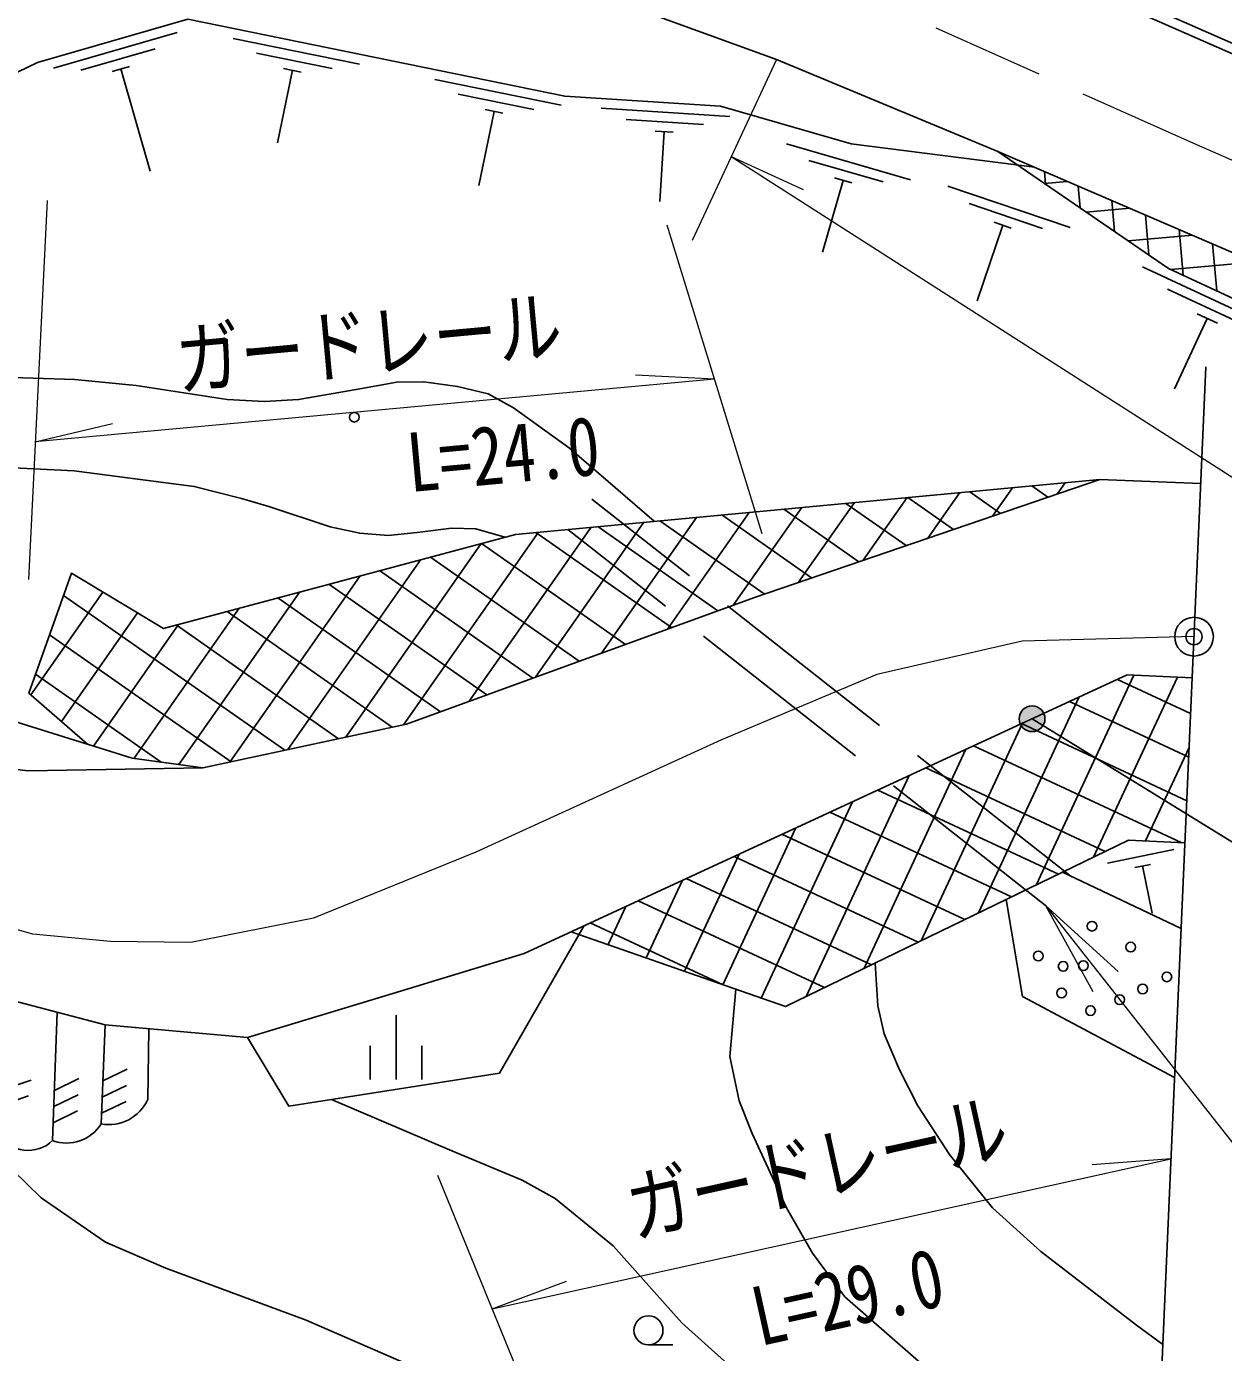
# Model space of a CAD drawing. Units: millimetres at full size, sheet at 1:1000; details may follow other scales. Extents: x 40000 to 680000, y 20000 to 380000.
# Drawn here: x 153114 to 190235, y 238217 to 279328 of the extents above; entities that cross this region are included whole.
import ezdxf
from ezdxf.enums import TextEntityAlignment as Align

# ---------------------------------------------------------------- set-up
doc = ezdxf.new("R2010")
doc.units = ezdxf.units.MM
doc.header["$LTSCALE"] = 1000
doc.header["$PDMODE"] = 32
doc.header["$PDSIZE"] = 500
doc.linetypes.add('CHAIN', pattern=[18.5, 12, -1.5, 3.5, -1.5])
doc.linetypes.add('DASHED', pattern=[7.5, 6, -1.5])
for name, color, linetype, lineweight in [('M-BGD', 7, 'Continuous', 25), ('M-BMK', 2, 'CHAIN', 13), ('M-BMK-OTRS', 5, 'Continuous', 25), ('M-BMK-SRVR', 3, 'Continuous', 25), ('M-STR-HTXT', 7, 'Continuous', 13), ('M-STR-STRC', 7, 'Continuous', 25)]:
    doc.layers.add(name, color=color, linetype=linetype, lineweight=lineweight)
doc.layers.add('M-OTRS', color=6, linetype='Continuous')
doc.styles.add('ＭＳ ゴシック', font='')
doc.styles.get('ＭＳ ゴシック').set_extended_font_data('MS Gothic')

# ---------------------------------------------------------------- blocks, each defined once
blk = doc.blocks.new('open_arrow')
at = {"color": 0, "linetype": 'Continuous', "lineweight": -2}
blk.add_lwpolyline([(7.5, 1.25), (0, 0), (7.5, -1.25)], dxfattribs=at)

msp = doc.modelspace()

# ---------------------------------------------------------------- hatches: boundary and pattern name
at = {"layer": 'M-STR-STRC'}
msp.add_hatch(color=256, dxfattribs=at).paths.add_polyline_path([(183962, 257651, -1), (184637, 258080, -0.41421), (184514, 257528, -0.41421)])

# ---------------------------------------------------------------- linework, layer by layer
at = {"layer": 'M-BGD'}
for p, q in [((157790, 279146), (153947, 278038)), ((163438, 278161), (159519, 278960)), ((157105, 278636), (154799, 277971)), ((162594, 278026), (160243, 278506)), ((156304, 278093), (155766, 277938)), ((156035, 278015), (156949, 274847)), ((161359, 277972), (160900, 275725)), ((161633, 277916), (161084, 278028)), ((169693, 276885), (165774, 277684)), ((168849, 276751), (166498, 277230)), ((167613, 276697), (167144, 274396)), ((167888, 276641), (167339, 276753)), ((174925, 276542), (170933, 276796)), ((174108, 276294), (171712, 276446)), ((173170, 276052), (172612, 276088)), ((172891, 276070), (172754, 273905)), ((180532, 274580), (176688, 275687)), ((179680, 274513), (177374, 275177)), ((178713, 274479), (178175, 274634)), ((184684, 274831), (184718, 274440)), ((178444, 274557), (177803, 272330)), ((185476, 273092), (181690, 274382)), ((185392, 274527), (184682, 274465)), ((185727, 274383), (185786, 273708)), ((184622, 273066), (182351, 273840)), ((186770, 273934), (186854, 272976)), ((187330, 273692), (185981, 273574)), ((187813, 273485), (187921, 272245)), ((183390, 273169), (182597, 270828)), ((183655, 273079), (183125, 273260)), ((188856, 273036), (188980, 271620)), ((189269, 272858), (187280, 272684)), ((189899, 272587), (190026, 271134)), ((192254, 269769), (187719, 271875)), ((191207, 272024), (188600, 271796)), ((191220, 269918), (188499, 271181)), ((189734, 270277), (188720, 268094)), ((190051, 270130), (189416, 270425)), ((185321, 265182), (185077, 264833)), ((186209, 265265), (186253, 265234)), ((182055, 264876), (181067, 263465)), ((182365, 264905), (183322, 264234)), ((183688, 265029), (183072, 264149)), ((184287, 265085), (184788, 264734)), ((177155, 264416), (175039, 261394)), ((176599, 264364), (178926, 262735)), ((178789, 264569), (177058, 262097)), ((178521, 264544), (180392, 263234)), ((180422, 264722), (179062, 262781)), ((180443, 264724), (181857, 263734)), ((172256, 263957), (168894, 259156)), ((173889, 264110), (170943, 259902)), ((172756, 264003), (175995, 261735)), ((175522, 264263), (172991, 260648)), ((174677, 264184), (177461, 262235)), ((168989, 263650), (164810, 257681)), ((170622, 263803), (166846, 258410)), ((168912, 263643), (173121, 260695)), ((170834, 263823), (174555, 261217)), ((167219, 263301), (163013, 257295)), ((167220, 263301), (171688, 260173)), ((165342, 262799), (161216, 256908)), ((165643, 262880), (170254, 259651)), ((163464, 262298), (159420, 256521)), ((164065, 262458), (168820, 259129)), ((162488, 262037), (167387, 258607)), ((155481, 261794), (153248, 258604)), ((154263, 261692), (161124, 256888)), ((161587, 261796), (157840, 256444)), ((160911, 261615), (165953, 258085)), ((156557, 261150), (154197, 257780)), ((159710, 261295), (156450, 256639)), ((159333, 261194), (164458, 257606)), ((157833, 260793), (155190, 257019)), ((157756, 260773), (162791, 257247)), ((153831, 260469), (159457, 256529)), ((153398, 259246), (157290, 256521)), ((187458, 259216), (184423, 252708)), ((188808, 259154), (186205, 253573)), ((186945, 259087), (189216, 258028)), ((185764, 258542), (182641, 251844)), ((185459, 258401), (189156, 256677)), ((184007, 257730), (180859, 250980)), ((183973, 257715), (189096, 255326)), ((182487, 257028), (188921, 254028)), ((189169, 256971), (187820, 254077)), ((182249, 256918), (179077, 250116)), ((181001, 256342), (186565, 253747)), ((180491, 256107), (177294, 249252)), ((179515, 255656), (185116, 253044)), ((178733, 255295), (175894, 249206)), ((178029, 254970), (183666, 252341)), ((176975, 254483), (174708, 249621)), ((176543, 254283), (182216, 251638)), ((175218, 253671), (173522, 250035)), ((188697, 253807), (186639, 253387)), ((175057, 253597), (180766, 250935)), ((187968, 253352), (187488, 253254)), ((187728, 253303), (188028, 251833)), ((173460, 252859), (172336, 250449)), ((173571, 252911), (179316, 250232)), ((185245, 253107), (188921, 251362)), ((171702, 252048), (171150, 250864)), ((172085, 252224), (177866, 249529)), ((170599, 251538), (174720, 249616)), ((154065, 248764), (153924, 244788)), ((155550, 248374), (155430, 245306)), ((164575, 246680), (164575, 248672)), ((156876, 246062), (156909, 248253)), ((163775, 246680), (163775, 247725)), ((165375, 246680), (165375, 247725)), ((154735, 246708), (153979, 246341)), ((156239, 246999), (155482, 246635)), ((153258, 246664), (152463, 246391)), ((156219, 246499), (155462, 246135)), ((153180, 246170), (152385, 245897)), ((154717, 246209), (153962, 245841)), ((156200, 246000), (155443, 245636)), ((154699, 245709), (153944, 245342)), ((172403, 238453), (173153, 238453))]:
    msp.add_line(p, q, dxfattribs=at)
at = {"layer": 'M-BGD', "linetype": 'DASHED'}
for p, q in [((185458, 253018), (170647, 264679)), ((184716, 252075), (169905, 263736))]:
    msp.add_line(p, q, dxfattribs=at)
at = {"layer": 'M-BGD'}
for points in [[(293790, 238295), (293465, 244604), (287557, 257050), (287035, 268668), (286895, 272437), (287623, 284938), (286464, 290850), (286288, 291548), (283023, 296011), (277961, 297960), (276457, 297689), (253540, 278886), (244708, 272388), (241579, 270308), (228362, 261822), (226159, 261385), (216722, 261810), (210036, 263921), (183242, 275452), (176378, 278301)], [(113421, 261320), (116404, 261863), (118919, 262517), (120991, 263434), (123219, 263915), (125636, 263922), (127544, 264197), (128716, 264529), (130499, 265462), (130877, 265973), (131225, 267421), (133013, 267441), (135641, 275346), (137377, 278825), (141630, 285374), (146794, 289401), (151190, 290952), (160719, 290677), (165714, 289695), (199734, 274762), (212535, 268802)], [(164471, 249351), (159965, 247981), (155550, 248374), (151208, 249516), (147017, 251009), (143152, 254088), (140749, 256767), (138517, 259790), (136647, 262584), (135455, 264983), (134743, 270699), (135923, 275240), (137638, 278676), (141854, 285169), (146940, 289134), (151237, 290651), (160686, 290377), (165623, 289407), (199610, 274488), (212432, 268519)], [(189531, 265159), (186396, 265283), (175687, 261630), (164896, 257700), (158579, 256340), (153166, 256252), (148815, 256766), (146199, 259486), (144605, 261499), (142530, 264771), (141393, 266598), (142439, 272608), (144681, 277202), (147251, 279387), (150874, 281796), (153978, 283287), (159341, 283438), (167097, 280672)], [(176378, 278301), (171474, 280084), (166674, 280728), (156956, 281746), (152321, 280350), (148959, 278053), (148529, 277535), (148383, 277119), (148383, 276926), (149619, 276667), (151027, 277044), (153455, 278208), (158115, 279552), (169806, 277168), (174635, 276861), (178685, 275696), (184375, 274964)], [(158579, 256340), (156391, 256647), (150814, 258376), (149139, 260822), (145758, 263240), (144013, 266507), (143473, 270111), (146865, 271444), (146650, 278876)], [(183242, 275452), (188525, 271831), (199437, 266764), (208239, 263493), (216601, 261343)], [(143790, 267993), (144596, 268203), (146516, 268313), (152014, 268464), (154609, 268388), (156510, 268194), (159334, 267763), (160491, 267701), (161554, 267760), (163333, 268071), (164600, 268298), (165434, 268312), (166480, 268163), (167436, 267940), (168213, 267503), (169953, 266254), (172582, 263987)], [(167953, 263497), (167051, 263752), (166296, 263770), (165229, 263643), (164334, 263550), (163451, 263617), (162531, 263814), (160626, 264447), (159783, 264691), (158314, 265067), (156242, 265335), (154590, 265555), (151464, 265705), (147768, 265977), (145311, 266138), (144747, 266142), (144249, 266064)], [(155010, 257075), (153189, 258656), (154506, 262377), (157364, 260668), (168275, 263583), (186396, 265283)], [(189265, 259132), (187245, 259226), (168549, 250591), (164471, 249351)], [(170005, 251264), (176654, 248941), (187293, 254100), (189039, 254023)], [(183497, 252259), (184006, 249258), (188717, 246741)], [(159965, 247981), (161245, 245856), (167778, 246878), (170411, 251451)], [(179434, 250289), (179515, 248967), (179707, 248093), (180188, 246983), (180760, 245868), (181737, 244359), (183071, 242698), (184574, 241344), (187535, 239066), (188351, 238468)], [(175113, 249479), (174921, 247397), (175214, 246019), (175619, 245003), (176680, 242706), (177486, 241294), (178495, 239946), (181998, 236883), (183708, 235574), (184983, 234588), (187211, 233067)], [(162570, 246063), (166301, 244467), (168489, 243563), (169510, 242989), (171309, 241527), (173441, 239140), (175477, 237309), (176361, 236583), (177137, 236033), (178215, 235513), (179180, 234983), (180191, 234485), (180983, 233928), (181694, 233423), (183487, 231793)], [(151802, 244731), (153572, 243017), (155560, 241635), (157433, 240828), (161792, 239220), (167421, 236772), (170375, 235064), (172778, 233588), (174950, 231909), (176069, 230704), (176969, 229645)]]:
    msp.add_lwpolyline(points, dxfattribs=at)
for centre, radius in [((163282, 267216), 150), ((186160, 251434), 150), ((187357, 250786), 150), ((184490, 250511), 150), ((185263, 250187), 150), ((185886, 250212), 150), ((188479, 249863), 150), ((187731, 249489), 150), ((185213, 249365), 150), ((187016, 249158), 150), ((186111, 248816), 150), ((172403, 238903), 450)]:
    msp.add_circle(centre, radius, dxfattribs=at)
for centre, radius, start, end in [((155668, 246612), 1328, 259.662, 335.5277), ((154359, 245972), 1262, 249.8722, 328.1253), ((153164, 245578), 1097, 212.6989, 313.8838)]:
    msp.add_arc(centre, radius, start, end, dxfattribs=at)
at = {"layer": 'M-BMK'}
for points in [[(149411, 284535), (153931, 286268), (157724, 286948), (161237, 286963), (163736, 286517), (168995, 284815), (189394, 275669), (208668, 267219), (213629, 265569)], [(189321, 260411), (183987, 260271), (179488, 259242), (174666, 257213), (167049, 253731), (162015, 251684), (158214, 250925), (155715, 250959), (153315, 251184), (150651, 251933)]]:
    msp.add_lwpolyline(points, dxfattribs=at)
at = {"layer": 'M-BMK-OTRS'}
msp.add_line((187989, 230295), (189691, 268776), dxfattribs=at)
at = {"layer": 'M-BMK-SRVR'}
msp.add_circle((189321, 260411), 600, dxfattribs=at)
at = {"layer": 'M-OTRS'}
msp.add_point((189321, 260411), dxfattribs=at)
at = {"layer": 'M-STR-HTXT'}
for p, q in [((176378, 278301), (173753, 272699)), ((174971, 275299), (177203, 274276)), ((153758, 273939), (153176, 262182)), ((172976, 273183), (175923, 263614)), ((174450, 268399), (171997, 268515)), ((174450, 268399), (153387, 266450)), ((153387, 266450), (155777, 267015)), ((167556, 239572), (188606, 244226)), ((188606, 244226), (186158, 244035)), ((165862, 243717), (169768, 234159)), ((167556, 239572), (169856, 240430))]:
    msp.add_line(p, q, dxfattribs=at)
for points in [[(174971, 275299), (219524, 246799), (236113, 246589), (270222, 272997), (278245, 271136), (282633, 238973)], [(184716, 252075), (199098, 233834), (237085, 233664)]]:
    msp.add_lwpolyline(points, dxfattribs=at)
at = {"layer": 'M-STR-STRC'}
msp.add_line((184299, 257866), (201288, 247395), dxfattribs=at)
msp.add_circle((184299, 257866), 400, dxfattribs=at)

# ---------------------------------------------------------------- block references
at = {"layer": 'M-STR-HTXT', "xscale": 400, "yscale": 400, "rotation": 308.3}
msp.add_blockref('open_arrow', (184716, 252075), dxfattribs=at)

# ---------------------------------------------------------------- texts
at = {"layer": 'M-STR-HTXT', "style": 'ＭＳ ゴシック', "width": 0.8}
for s, rotation, p in [('ガードレール', 5.285, (163859, 268070)), ('L=24.0', 5.285, (168031, 264620)), ('ガードレール', 12.466, (177941, 242532)), ('L=29.0', 12.466, (178894, 238517))]:
    msp.add_text(s, height=1833, rotation=rotation, dxfattribs=at).set_placement(p, align=Align.BOTTOM_CENTER)

doc.saveas('drawing.dxf')
